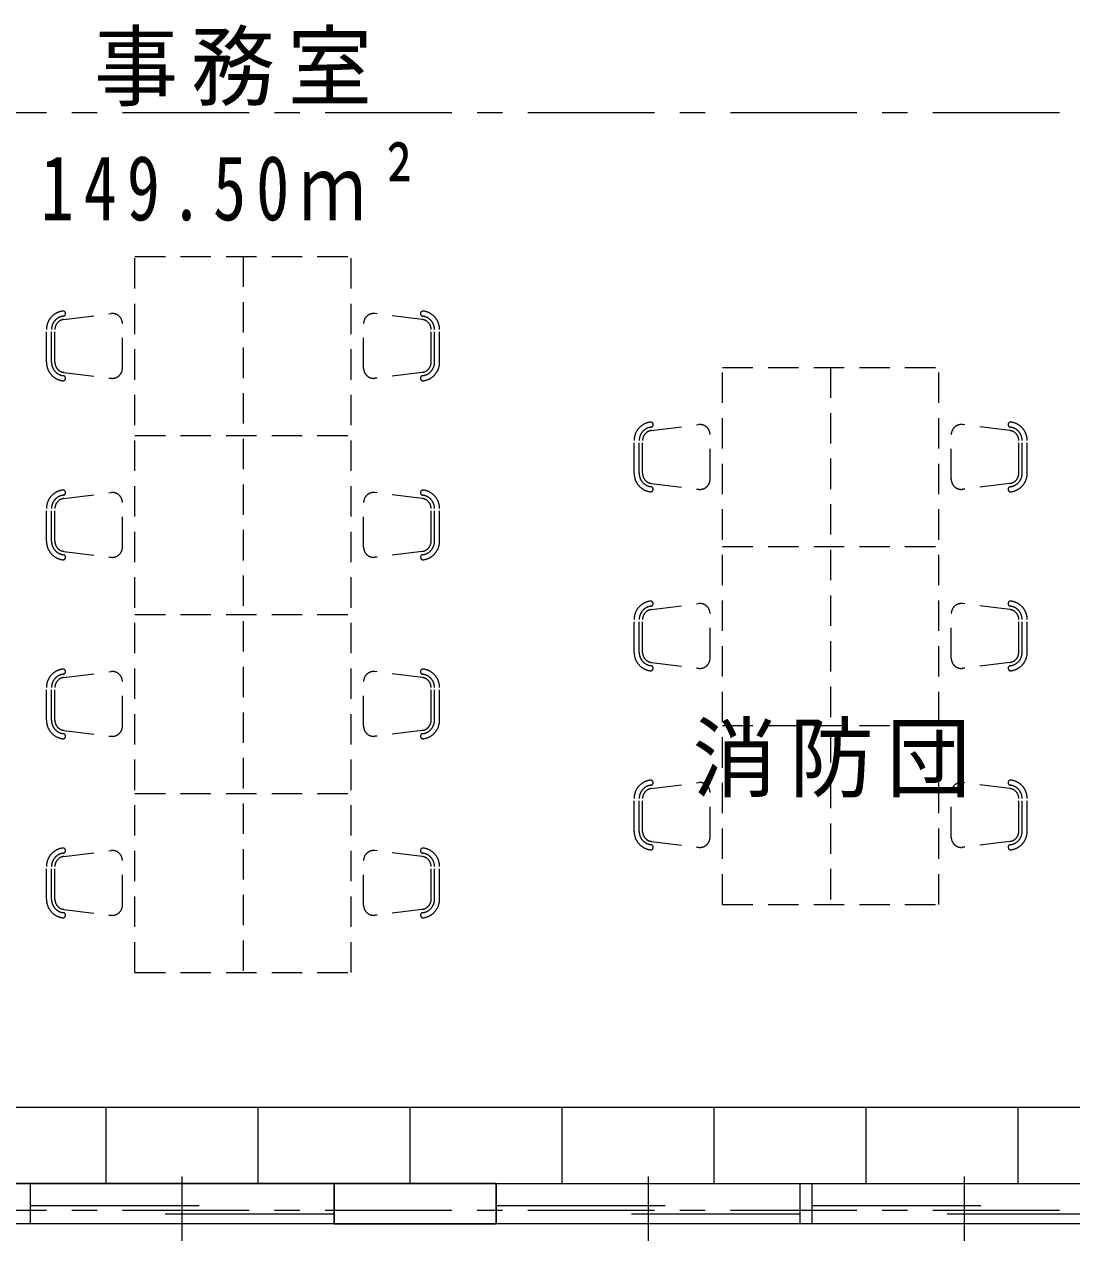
# Model space of a CAD drawing. Units: millimetres at full size; details may follow other scales. Extents: x -57346 to 60518, y -42813 to 41849.
# Drawn here: x -31231 to -25029, y -20125 to -12922 of the extents above; entities that cross this region are included whole.
import ezdxf

# ---------------------------------------------------------------- set-up
doc = ezdxf.new("R2010")
doc.units = ezdxf.units.MM
doc.header["$LTSCALE"] = 150
doc.linetypes.add('CHAIN1', pattern=[8, 5, -1, 1, -1])
doc.linetypes.add('DASHED1', pattern=[1.8, 1.2, -0.6])
for name, color, linetype, lineweight in [('1-1_極細線', 4, 'Continuous', 9), ('1-3_中線', 3, 'Continuous', 25), ('1-8_ﾊｯﾁﾝｸﾞ', 4, 'Continuous', 9), ('1-A_中芯線', 4, 'CHAIN1', 9), ('1-D_文字', 4, 'Continuous', 9)]:
    doc.layers.add(name, color=color, linetype=linetype, lineweight=lineweight)
doc.styles.add('ＭＳ ゴシック', font='')
doc.styles.get('ＭＳ ゴシック').set_extended_font_data('MS Gothic')

msp = doc.modelspace()

# ---------------------------------------------------------------- linework, layer by layer
at = {"layer": '1-3_中線'}
for p, q in [((-29395.9, -20024.8), (-29395.9, -19786.3)), ((-28435.9, -19786.3), (-29395.9, -19786.3)), ((-28435.9, -20024.8), (-28435.9, -19786.3)), ((-28435.9, -20024.8), (-29395.9, -20024.8))]:
    msp.add_line(p, q, dxfattribs=at)
at = {"layer": '1-8_ﾊｯﾁﾝｸﾞ', "linetype": 'DASHED1'}
for p, q in [((-30575.8, -18536.3), (-30575.8, -14296.3)), ((-30575.8, -14296.3), (-29295.8, -14296.3)), ((-29935.8, -14296.3), (-29935.8, -18536.3)), ((-29295.8, -18536.3), (-29295.8, -14296.3)), ((-30997.4, -14669.7), (-30717.4, -14634.7)), ((-28874.3, -14669.7), (-29154.3, -14634.7)), ((-31099.9, -14923.3), (-31099.9, -14729.3)), ((-31069.9, -14923.3), (-31069.9, -14729.3)), ((-31049.9, -14923.3), (-31049.9, -14729.3)), ((-30649.9, -14958.3), (-30649.9, -14694.3)), ((-29221.8, -14958.3), (-29221.8, -14694.3)), ((-28821.8, -14923.3), (-28821.8, -14729.3)), ((-28801.8, -14923.3), (-28801.8, -14729.3)), ((-28771.8, -14923.3), (-28771.8, -14729.3)), ((-27095.8, -14953.8), (-25815.9, -14953.8)), ((-27095.8, -14953.8), (-25815.9, -14953.8)), ((-27095.8, -18133.8), (-27095.8, -14953.8)), ((-26455.9, -14953.8), (-26455.9, -18133.8)), ((-25815.9, -18133.8), (-25815.9, -14953.8)), ((-30997.4, -14982.9), (-30717.4, -15017.9)), ((-28874.3, -14982.9), (-29154.3, -15017.9)), ((-27517.4, -15327.2), (-27237.4, -15292.2)), ((-25394.3, -15327.2), (-25674.3, -15292.2)), ((-30575.8, -15356.3), (-29295.8, -15356.3)), ((-30575.8, -15356.3), (-29295.8, -15356.3)), ((-27619.9, -15580.8), (-27619.9, -15386.8)), ((-27589.9, -15580.8), (-27589.9, -15386.8)), ((-27569.9, -15580.8), (-27569.9, -15386.8)), ((-27169.9, -15615.8), (-27169.9, -15351.8)), ((-25741.8, -15615.8), (-25741.8, -15351.8)), ((-25341.8, -15580.8), (-25341.8, -15386.8)), ((-25321.8, -15580.8), (-25321.8, -15386.8)), ((-25291.8, -15580.8), (-25291.8, -15386.8)), ((-30997.4, -15729.7), (-30717.4, -15694.7)), ((-28874.3, -15729.7), (-29154.3, -15694.7)), ((-27517.4, -15640.4), (-27237.4, -15675.4)), ((-25394.3, -15640.4), (-25674.3, -15675.4)), ((-30649.9, -16018.3), (-30649.9, -15754.3)), ((-29221.8, -16018.3), (-29221.8, -15754.3)), ((-31099.9, -15983.3), (-31099.9, -15789.3)), ((-31069.9, -15983.3), (-31069.9, -15789.3)), ((-31049.9, -15983.3), (-31049.9, -15789.3)), ((-28821.8, -15983.3), (-28821.8, -15789.3)), ((-28801.8, -15983.3), (-28801.8, -15789.3)), ((-28771.8, -15983.3), (-28771.8, -15789.3)), ((-30997.4, -16042.9), (-30717.4, -16077.9)), ((-28874.3, -16042.9), (-29154.3, -16077.9)), ((-27095.8, -16013.8), (-25815.9, -16013.8)), ((-27095.8, -16013.8), (-25815.9, -16013.8)), ((-30575.8, -16416.3), (-29295.8, -16416.3)), ((-30575.8, -16416.3), (-29295.8, -16416.3)), ((-27517.4, -16387.2), (-27237.4, -16352.2)), ((-27169.9, -16675.8), (-27169.9, -16411.8)), ((-25741.8, -16675.8), (-25741.8, -16411.8)), ((-25394.3, -16387.2), (-25674.3, -16352.2)), ((-27619.9, -16640.8), (-27619.9, -16446.8)), ((-27589.9, -16640.8), (-27589.9, -16446.8)), ((-27569.9, -16640.8), (-27569.9, -16446.8)), ((-25341.8, -16640.8), (-25341.8, -16446.8)), ((-25321.8, -16640.8), (-25321.8, -16446.8)), ((-25291.8, -16640.8), (-25291.8, -16446.8)), ((-27517.4, -16700.4), (-27237.4, -16735.4)), ((-25394.3, -16700.4), (-25674.3, -16735.4)), ((-30997.4, -16789.7), (-30717.4, -16754.7)), ((-28874.3, -16789.7), (-29154.3, -16754.7)), ((-31099.9, -17043.3), (-31099.9, -16849.3)), ((-31069.9, -17043.3), (-31069.9, -16849.3)), ((-31049.9, -17043.3), (-31049.9, -16849.3)), ((-30649.9, -17078.3), (-30649.9, -16814.3)), ((-29221.8, -17078.3), (-29221.8, -16814.3)), ((-28821.8, -17043.3), (-28821.8, -16849.3)), ((-28801.8, -17043.3), (-28801.8, -16849.3)), ((-28771.8, -17043.3), (-28771.8, -16849.3)), ((-30997.4, -17102.9), (-30717.4, -17137.9)), ((-28874.3, -17102.9), (-29154.3, -17137.9)), ((-27095.8, -17073.8), (-25815.9, -17073.8)), ((-27095.8, -17073.8), (-25815.9, -17073.8)), ((-27517.4, -17447.2), (-27237.4, -17412.2)), ((-25394.3, -17447.2), (-25674.3, -17412.2)), ((-30575.8, -17476.3), (-29295.8, -17476.3)), ((-30575.8, -17476.3), (-29295.8, -17476.3)), ((-27169.9, -17735.8), (-27169.9, -17471.8)), ((-25741.8, -17735.8), (-25741.8, -17471.8)), ((-27619.9, -17700.8), (-27619.9, -17506.8)), ((-27589.9, -17700.8), (-27589.9, -17506.8)), ((-27569.9, -17700.8), (-27569.9, -17506.8)), ((-25341.8, -17700.8), (-25341.8, -17506.8)), ((-25321.8, -17700.8), (-25321.8, -17506.8)), ((-25291.8, -17700.8), (-25291.8, -17506.8)), ((-27517.4, -17760.4), (-27237.4, -17795.4)), ((-25394.3, -17760.4), (-25674.3, -17795.4)), ((-30997.4, -17849.7), (-30717.4, -17814.7)), ((-28874.3, -17849.7), (-29154.3, -17814.7)), ((-31099.9, -18103.3), (-31099.9, -17909.3)), ((-31069.9, -18103.3), (-31069.9, -17909.3)), ((-31049.9, -18103.3), (-31049.9, -17909.3)), ((-30649.9, -18138.3), (-30649.9, -17874.3)), ((-29221.8, -18138.3), (-29221.8, -17874.3)), ((-28821.8, -18103.3), (-28821.8, -17909.3)), ((-28801.8, -18103.3), (-28801.8, -17909.3)), ((-28771.8, -18103.3), (-28771.8, -17909.3)), ((-27095.8, -18133.8), (-25815.9, -18133.8)), ((-30997.4, -18162.9), (-30717.4, -18197.9)), ((-28874.3, -18162.9), (-29154.3, -18197.9)), ((-30575.8, -18536.3), (-29295.8, -18536.3))]:
    msp.add_line(p, q, dxfattribs=at)
at = {"layer": '1-8_ﾊｯﾁﾝｸﾞ'}
for p, q in [((-30748.4, -19336.3), (-30748.4, -19786.3)), ((-29848.4, -19336.3), (-29848.4, -19786.3)), ((-28948.4, -19336.3), (-28948.4, -19786.3)), ((-28048.4, -19336.3), (-28048.4, -19786.3)), ((-27148.4, -19336.3), (-27148.4, -19786.3)), ((-26248.4, -19336.3), (-26248.4, -19786.3)), ((-25348.4, -19336.3), (-25348.4, -19786.3)), ((-32548.4, -19786.3), (-24448.4, -19786.3))]:
    msp.add_line(p, q, dxfattribs=at)
msp.add_lwpolyline([(-24448.4, -19336.3), (-32548.4, -19336.3), (-32548.4, -19786.3)], dxfattribs=at)
at = {"layer": '1-8_ﾊｯﾁﾝｸﾞ', "linetype": 'DASHED1'}
for centre, radius, start, end in [((-30989.9, -14729.3), 110, 97.12473, 180), ((-31001.7, -14635), 15, 277.12444, 97.12444), ((-28870, -14635), 15, 82.87556, 262.87556), ((-28881.8, -14729.3), 110, 360, 82.87527), ((-30989.9, -14729.3), 80, 97.12473, 180), ((-30989.9, -14729.3), 60, 97.12473, 180), ((-30709.9, -14694.3), 60, 0, 97.12502), ((-29161.8, -14694.3), 60, 82.87498, 180), ((-28881.8, -14729.3), 60, 360, 82.87527), ((-28881.8, -14729.3), 80, 360, 82.87527), ((-30989.9, -14923.3), 110, 180, 262.87527), ((-30989.9, -14923.3), 80, 180, 262.87527), ((-30989.9, -14923.3), 60, 180, 262.87527), ((-30709.9, -14958.3), 60, 262.87498, 0), ((-29161.8, -14958.3), 60, 180, 277.12502), ((-28881.8, -14923.3), 60, 277.12473, 0), ((-28881.8, -14923.3), 80, 277.12473, 0), ((-28881.8, -14923.3), 110, 277.12473, 0), ((-31001.7, -15017.6), 15, 262.87556, 82.87556), ((-28870, -15017.6), 15, 97.12444, 277.12444), ((-27509.9, -15386.8), 110, 97.12473, 180), ((-27509.9, -15386.8), 80, 97.12473, 180), ((-27509.9, -15386.8), 60, 97.12473, 180), ((-27521.7, -15292.5), 15, 277.12444, 97.12444), ((-27229.9, -15351.8), 60, 0, 97.12502), ((-25681.8, -15351.8), 60, 82.87498, 180), ((-25390, -15292.5), 15, 82.87556, 262.87556), ((-25401.8, -15386.8), 60, 360, 82.87527), ((-25401.8, -15386.8), 80, 360, 82.87527), ((-25401.8, -15386.8), 110, 360, 82.87527), ((-27509.9, -15580.8), 110, 180, 262.87527), ((-27509.9, -15580.8), 80, 180, 262.87527), ((-27509.9, -15580.8), 60, 180, 262.87527), ((-27229.9, -15615.8), 60, 262.87498, 0), ((-25681.8, -15615.8), 60, 180, 277.12502), ((-25401.8, -15580.8), 60, 277.12473, 0), ((-25401.8, -15580.8), 80, 277.12473, 0), ((-25401.8, -15580.8), 110, 277.12473, 0), ((-30989.9, -15789.3), 110, 97.12473, 180), ((-31001.7, -15695), 15, 277.12444, 97.12444), ((-30709.9, -15754.3), 60, 0, 97.12502), ((-29161.8, -15754.3), 60, 82.87498, 180), ((-28870, -15695), 15, 82.87556, 262.87556), ((-28881.8, -15789.3), 110, 360, 82.87527), ((-27521.7, -15675.1), 15, 262.87556, 82.87556), ((-25390, -15675.1), 15, 97.12444, 277.12444), ((-30989.9, -15789.3), 80, 97.12473, 180), ((-30989.9, -15789.3), 60, 97.12473, 180), ((-28881.8, -15789.3), 60, 360, 82.87527), ((-28881.8, -15789.3), 80, 360, 82.87527), ((-30989.9, -15983.3), 110, 180, 262.87527), ((-30989.9, -15983.3), 80, 180, 262.87527), ((-30989.9, -15983.3), 60, 180, 262.87527), ((-28881.8, -15983.3), 60, 277.12473, 0), ((-28881.8, -15983.3), 80, 277.12473, 0), ((-28881.8, -15983.3), 110, 277.12473, 0), ((-30709.9, -16018.3), 60, 262.87498, 0), ((-29161.8, -16018.3), 60, 180, 277.12502), ((-31001.7, -16077.6), 15, 262.87556, 82.87556), ((-28870, -16077.6), 15, 97.12444, 277.12444), ((-27509.9, -16446.8), 110, 97.12473, 180), ((-27521.7, -16352.5), 15, 277.12444, 97.12444), ((-25390, -16352.5), 15, 82.87556, 262.87556), ((-25401.8, -16446.8), 110, 360, 82.87527), ((-27509.9, -16446.8), 80, 97.12473, 180), ((-27509.9, -16446.8), 60, 97.12473, 180), ((-27229.9, -16411.8), 60, 0, 97.12502), ((-25681.8, -16411.8), 60, 82.87498, 180), ((-25401.8, -16446.8), 60, 360, 82.87527), ((-25401.8, -16446.8), 80, 360, 82.87527), ((-27509.9, -16640.8), 110, 180, 262.87527), ((-27509.9, -16640.8), 80, 180, 262.87527), ((-27509.9, -16640.8), 60, 180, 262.87527), ((-27229.9, -16675.8), 60, 262.87498, 0), ((-25681.8, -16675.8), 60, 180, 277.12502), ((-25401.8, -16640.8), 60, 277.12473, 0), ((-25401.8, -16640.8), 80, 277.12473, 0), ((-25401.8, -16640.8), 110, 277.12473, 0), ((-30989.9, -16849.3), 110, 97.12473, 180), ((-30989.9, -16849.3), 80, 97.12473, 180), ((-31001.7, -16755), 15, 277.12444, 97.12444), ((-30709.9, -16814.3), 60, 0, 97.12502), ((-29161.8, -16814.3), 60, 82.87498, 180), ((-28870, -16755), 15, 82.87556, 262.87556), ((-28881.8, -16849.3), 80, 360, 82.87527), ((-28881.8, -16849.3), 110, 360, 82.87527), ((-27521.7, -16735.1), 15, 262.87556, 82.87556), ((-25390, -16735.1), 15, 97.12444, 277.12444), ((-30989.9, -16849.3), 60, 97.12473, 180), ((-28881.8, -16849.3), 60, 360, 82.87527), ((-30989.9, -17043.3), 110, 180, 262.87527), ((-30989.9, -17043.3), 80, 180, 262.87527), ((-30989.9, -17043.3), 60, 180, 262.87527), ((-28881.8, -17043.3), 60, 277.12473, 0), ((-28881.8, -17043.3), 80, 277.12473, 0), ((-28881.8, -17043.3), 110, 277.12473, 0), ((-31001.7, -17137.6), 15, 262.87556, 82.87556), ((-30709.9, -17078.3), 60, 262.87498, 0), ((-29161.8, -17078.3), 60, 180, 277.12502), ((-28870, -17137.6), 15, 97.12444, 277.12444), ((-27509.9, -17506.8), 110, 97.12473, 180), ((-27509.9, -17506.8), 80, 97.12473, 180), ((-27521.7, -17412.5), 15, 277.12444, 97.12444), ((-27229.9, -17471.8), 60, 0, 97.12502), ((-25681.8, -17471.8), 60, 82.87498, 180), ((-25390, -17412.5), 15, 82.87556, 262.87556), ((-25401.8, -17506.8), 80, 360, 82.87527), ((-25401.8, -17506.8), 110, 360, 82.87527), ((-27509.9, -17506.8), 60, 97.12473, 180), ((-25401.8, -17506.8), 60, 360, 82.87527), ((-27509.9, -17700.8), 110, 180, 262.87527), ((-27509.9, -17700.8), 80, 180, 262.87527), ((-27509.9, -17700.8), 60, 180, 262.87527), ((-25401.8, -17700.8), 60, 277.12473, 0), ((-25401.8, -17700.8), 80, 277.12473, 0), ((-25401.8, -17700.8), 110, 277.12473, 0), ((-27521.7, -17795.1), 15, 262.87556, 82.87556), ((-27229.9, -17735.8), 60, 262.87498, 0), ((-25681.8, -17735.8), 60, 180, 277.12502), ((-25390, -17795.1), 15, 97.12444, 277.12444), ((-30989.9, -17909.3), 110, 97.12473, 180), ((-30989.9, -17909.3), 80, 97.12473, 180), ((-30989.9, -17909.3), 60, 97.12473, 180), ((-31001.7, -17815), 15, 277.12444, 97.12444), ((-30709.9, -17874.3), 60, 0, 97.12502), ((-29161.8, -17874.3), 60, 82.87498, 180), ((-28870, -17815), 15, 82.87556, 262.87556), ((-28881.8, -17909.3), 60, 360, 82.87527), ((-28881.8, -17909.3), 80, 360, 82.87527), ((-28881.8, -17909.3), 110, 360, 82.87527), ((-30989.9, -18103.3), 110, 180, 262.87527), ((-30989.9, -18103.3), 80, 180, 262.87527), ((-30989.9, -18103.3), 60, 180, 262.87527), ((-30709.9, -18138.3), 60, 262.87498, 0), ((-29161.8, -18138.3), 60, 180, 277.12502), ((-28881.8, -18103.3), 60, 277.12473, 0), ((-28881.8, -18103.3), 80, 277.12473, 0), ((-28881.8, -18103.3), 110, 277.12473, 0), ((-31001.7, -18197.6), 15, 262.87556, 82.87556), ((-28870, -18197.6), 15, 97.12444, 277.12444)]:
    msp.add_arc(centre, radius, start, end, dxfattribs=at)
at = {"layer": '1-A_中芯線'}
for p, q in [((-49849.9, -13443.8), (-1393.2, -13443.8)), ((-49849.9, -19943.8), (-1393.2, -19943.8))]:
    msp.add_line(p, q, dxfattribs=at)
at = {"layer": '1-D_文字'}
for p, q in [((-29395.9, -19786.3), (-33065.9, -19786.3)), ((-31195.9, -19786.3), (-31195.9, -20024.8)), ((-30295.9, -20124.8), (-30295.9, -19743.8)), ((-28435.9, -19786.3), (-24765.9, -19786.3)), ((-27535.9, -19743.8), (-27535.9, -20124.8)), ((-26635.9, -20024.8), (-26635.9, -19786.3)), ((-26565.9, -20024.8), (-26565.9, -19786.3)), ((-25665.9, -19743.8), (-25665.9, -20124.8)), ((-30195.9, -19918.8), (-31195.9, -19918.8)), ((-27435.9, -19918.8), (-28435.9, -19918.8)), ((-25565.9, -19918.8), (-26565.9, -19918.8)), ((-29395.9, -19968.8), (-30395.9, -19968.8)), ((-26635.9, -19968.8), (-27635.9, -19968.8)), ((-24765.9, -19968.8), (-25765.9, -19968.8)), ((-29395.9, -20024.8), (-33065.9, -20024.8)), ((-24765.9, -20024.8), (-28435.9, -20024.8))]:
    msp.add_line(p, q, dxfattribs=at)

# ---------------------------------------------------------------- texts
at = {"layer": '1-1_極細線', "color": 7, "insert": (-31134.8, -14088.8), "char_height": 384.9, "attachment_point": 7, "style": 'ＭＳ ゴシック'}
msp.add_mtext('\\T1.3;\\W0.75;149.50ｍ²', dxfattribs=at)
at = {"layer": '1-D_文字', "color": 7, "char_height": 384.9, "attachment_point": 7, "style": 'ＭＳ ゴシック'}
for s, insert in [('\\T1.15;\\W0.95;事務室', (-30818.1, -13407)), ('\\T1.15;\\W0.95;消防団', (-27273.4, -17500.9))]:
    msp.add_mtext(s, dxfattribs=dict(at, insert=insert))

doc.saveas('drawing.dxf')
